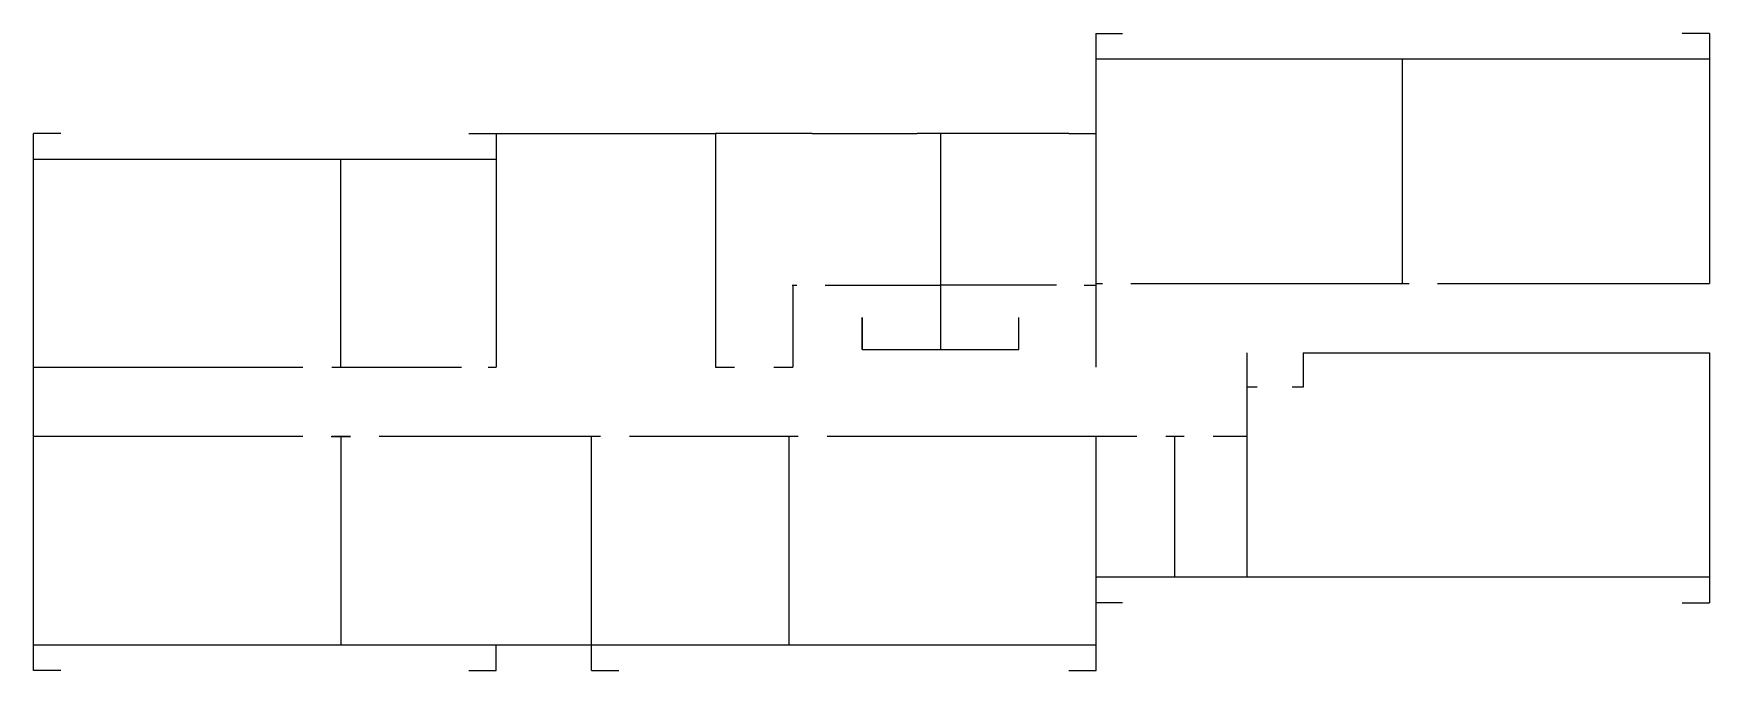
# Model space of a CAD drawing. Header units: metres. Extents: x 113.5 to 165.4, y 20.3 to 40.1.
import ezdxf

# ---------------------------------------------------------------- set-up
doc = ezdxf.new("R2010")
doc.units = ezdxf.units.M
doc.header["$LTSCALE"] = 0.001
doc.layers.add('ARQ', color=7, linetype='Continuous')

msp = doc.modelspace()

# ---------------------------------------------------------------- linework, layer by layer
at = {"layer": 'ARQ'}
for p, q in [((146.418, 40.051, 0), (146.418, 29.701, 0)), ((146.418, 40.051, 0), (147.243, 40.051, 0)), ((165.443, 40.051, 0), (164.593, 40.051, 0)), ((165.443, 40.051, 0), (165.443, 32.301, 0)), ((165.443, 39.251, 0), (146.418, 39.251, 0)), ((155.925, 32.301, 0), (155.925, 39.251, 0)), ((113.473, 20.301, 0), (113.473, 36.951, 0)), ((114.323, 36.951, 0), (113.473, 36.951, 0)), ((126.973, 36.951, 0), (127.823, 36.951, 0)), ((127.823, 36.951, 0), (127.823, 29.701, 0)), ((127.823, 36.951, 0), (134.623, 36.951, 0)), ((134.623, 36.951, 0), (134.623, 29.701, 0)), ((136.773, 36.951, 0), (134.623, 36.951, 0)), ((137.623, 36.951, 0), (136.773, 36.951, 0)), ((137.623, 36.951, 0), (140.873, 36.951, 0)), ((142.323, 36.951, 0), (140.873, 36.951, 0)), ((141.598, 36.951, 0), (141.598, 30.251, 0)), ((145.573, 36.951, 0), (142.323, 36.951, 0)), ((145.573, 36.951, 0), (146.418, 36.951, 0)), ((113.473, 36.151, 0), (127.823, 36.151, 0)), ((122.998, 29.701, 0), (122.998, 36.151, 0)), ((136.998, 32.251, 0), (137.138, 32.251, 0)), ((137.023, 32.251, 0), (137.023, 29.701, 0)), ((138.016, 32.251, 0), (141.598, 32.251, 0)), ((145.193, 32.251, 0), (141.598, 32.251, 0)), ((146.057, 32.251, 0), (146.418, 32.251, 0)), ((146.418, 32.301, 0), (146.626, 32.301, 0)), ((147.504, 32.301, 0), (156.132, 32.301, 0)), ((157.011, 32.301, 0), (165.443, 32.301, 0)), ((139.173, 31.251, 0), (139.173, 30.251, 0)), ((139.173, 30.251, 0), (139.173, 31.251, 0)), ((144.023, 30.251, 0), (144.023, 31.251, 0)), ((139.173, 30.251, 0), (144.023, 30.251, 0)), ((151.093, 30.151, 0), (151.093, 23.201, 0)), ((152.843, 30.151, 0), (165.443, 30.151, 0)), ((152.843, 30.151, 0), (152.843, 29.081, 0)), ((165.443, 30.151, 0), (165.443, 22.401, 0)), ((113.473, 29.701, 0), (121.828, 29.701, 0)), ((122.727, 29.701, 0), (126.745, 29.701, 0)), ((127.567, 29.701, 0), (127.823, 29.701, 0)), ((134.623, 29.701, 0), (135.213, 29.701, 0)), ((136.433, 29.701, 0), (137.023, 29.701, 0)), ((151.415, 29.081, 0), (151.093, 29.081, 0)), ((152.843, 29.081, 0), (152.507, 29.081, 0)), ((121.828, 27.551, 0), (113.473, 27.551, 0)), ((122.698, 27.551, 0), (123.298, 27.551, 0)), ((123.298, 27.551, 0), (122.727, 27.551, 0)), ((122.998, 27.551, 0), (122.998, 21.101, 0)), ((131.058, 27.551, 0), (124.196, 27.551, 0)), ((130.773, 20.301, 0), (130.773, 27.551, 0)), ((137.183, 27.551, 0), (131.957, 27.551, 0)), ((136.898, 27.551, 0), (136.898, 21.101, 0)), ((146.423, 27.551, 0), (138.082, 27.551, 0)), ((146.423, 20.301, 0), (146.423, 27.551, 0)), ((147.684, 27.551, 0), (146.423, 27.551, 0)), ((149.153, 27.551, 0), (148.582, 27.551, 0)), ((148.868, 23.201, 0), (148.868, 27.551, 0)), ((151.093, 27.551, 0), (150.052, 27.551, 0)), ((146.423, 23.201, 0), (147.243, 23.201, 0)), ((147.243, 23.201, 0), (165.443, 23.201, 0)), ((147.243, 22.401, 0), (146.423, 22.401, 0)), ((164.593, 22.401, 0), (165.443, 22.401, 0)), ((113.473, 21.101, 0), (130.773, 21.101, 0)), ((127.823, 20.301, 0), (127.823, 21.101, 0)), ((130.773, 21.101, 0), (145.573, 21.101, 0)), ((145.573, 21.101, 0), (146.423, 21.101, 0)), ((114.323, 20.301, 0), (113.473, 20.301, 0)), ((126.973, 20.301, 0), (127.823, 20.301, 0)), ((130.773, 20.301, 0), (131.623, 20.301, 0)), ((145.573, 20.301, 0), (146.423, 20.301, 0))]:
    msp.add_line(p, q, dxfattribs=at)

doc.saveas('drawing.dxf')
